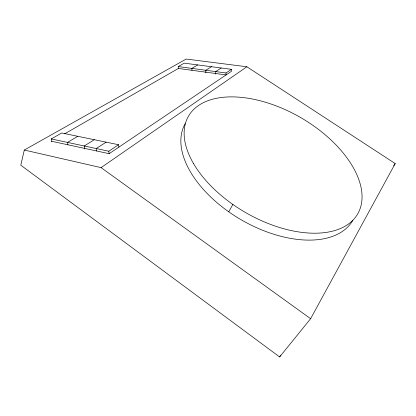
<?xml version="1.0" encoding="UTF-8"?>
<svg xmlns="http://www.w3.org/2000/svg" width="416" height="416" viewBox="0 0 416 416"><rect width="100%" height="100%" fill="white"/><g stroke="black" fill="none" stroke-linecap="round" stroke-linejoin="round"><path stroke-width="0.62" d="M24.3 150.036L20.8 165.214L279.625 356.949L310.627 318.708L395.2 163.571L246.886 66.768L186.176 59.051L24.3 150.036L101.067 167.632L310.627 318.708M228.732 211.806L232.846 204.438M279.625 356.949L280.582 355.259M393.64 165.641L395.2 163.571M101.067 167.632L246.886 66.768M51.693 141.289L109.148 153.686L231.525 71.256L231.468 69.332L184.22 63.159L178.23 66.57L178.37 68.458L226.08 74.922L226.013 72.972L231.468 69.332M51.802 141.861L51.256 138.934L108.81 151.237L118.57 144.721L118.877 147.129M106.142 142.152L96.221 148.543L96.58 150.961M221.239 67.995L215.665 71.588L215.774 74.162M94.312 139.714L84.245 145.985L84.718 148.98M211.453 66.716L205.764 70.262L205.894 72.816M77.782 136.297L67.512 142.407L67.922 144.778M197.688 64.922L191.849 68.396L191.968 70.294M64.62 133.853L178.724 68.255M51.256 138.934L61.708 132.98L118.57 144.721M178.23 66.57L226.013 72.972M108.81 151.237L109.148 153.676M352.825 220.34A96.762 55.396 30.1 0 1 241.587 220.017A96.762 55.396 30.1 0 1 185.177 123.666M193.549 163.608A97.708 54.896 30 0 0 347.339 224.801A97.708 54.896 30 0 0 278.325 106.725A97.708 54.896 30 0 0 193.549 163.608"/></g></svg>
